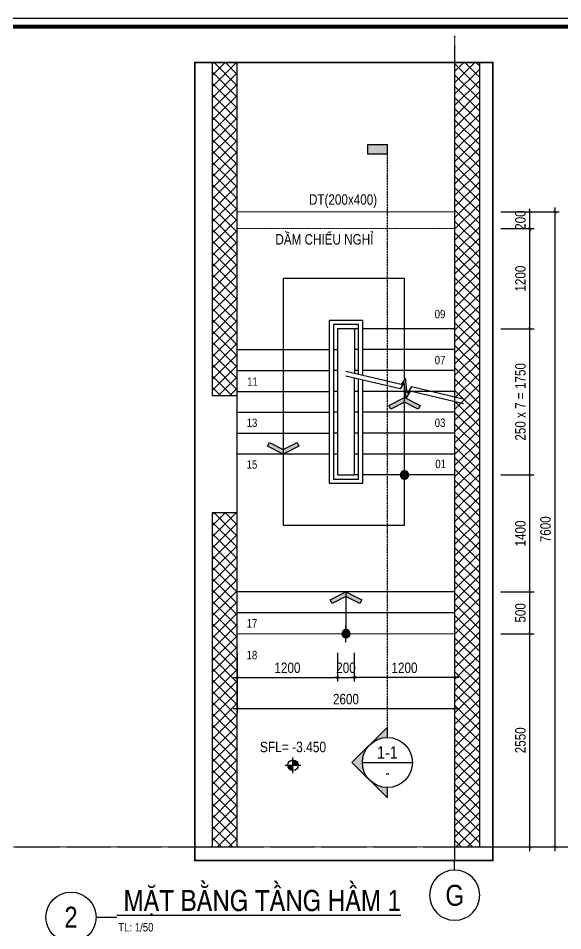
# Model space of a CAD drawing. Header units: millimetres. Extents: x 379264 to 1158416, y -283062 to 356890.
# Drawn here: x 869910 to 876423, y -13122 to -2202 of the extents above; entities that cross this region are included whole.
import ezdxf
from ezdxf.enums import TextEntityAlignment as Align

# ---------------------------------------------------------------- set-up
doc = ezdxf.new("R2010")
doc.units = ezdxf.units.MM
for name, pattern in [('BLOCK A - CHI TIET THANG 1$0$HIDDEN', [0.375, 0.25, -0.125]), ('BLOCK C - CHI TIET THANG 6$0$$0$HIDDEN', [0.375, 0.25, -0.125]), ('CENTER', [2, 1.25, -0.25, 0.25, -0.25]), ('HIDDEN', [9.525, 6.35, -3.175])]:
    doc.linetypes.add(name, pattern=pattern)
doc.layers.add("'S_General_Hidden_1 Thin", color=1, linetype='HIDDEN', lineweight=18)
doc.layers.add('S_Concrete_Cont_2 Normal', color=2, linetype='Continuous', lineweight=13)
for name, color, linetype in [('01PM. TEXT A', 3, 'Continuous'), ('02PM. TEXT B', 4, 'Continuous'), ('03PM. TEXT C', 1, 'Continuous'), ('04PM. THIN', 7, 'Continuous'), ('05PM. FRAME', 4, 'Continuous'), ('07PM. WACO', 6, 'Continuous'), ('11PM. DIM', 2, 'Continuous'), ('12PM. GRID', 8, 'CENTER'), ('13PM. HATCH', 8, 'Continuous'), ('BLOCK A - CHI TIET THANG 1$0$Ky hieu Truc', 1, 'Continuous'), ('BLOCK C - CHI TIET THANG 6$0$Number Step', 94, 'Continuous'), ('mb tang 1 TWA$0$Staircase', 30, 'Continuous')]:
    doc.layers.add(name, color=color, linetype=linetype)
doc.styles.add('[PMDC2013]STYLE', font='arial.ttf', dxfattribs={"width": 0.8})
doc.styles.add('BLOCK A - CHI TIET THANG 1$0$VNI-HelveC', font='VHELVCN_0.TTF')
doc.styles.add('BLOCK C - CHI TIET THANG 6$0$$0$Title Block Bold', font='VHELVEB_0.TTF')
doc.styles.add('BLOCK C - CHI TIET THANG 6$0$VNI-HelveC', font='VHELVCN_0.TTF')
doc.styles.add('BLOCK C - CHI TIET THANG 6$0$VNI-HelveCB', font='VHELVCB_0.TTF')
doc.dimstyles.new('BLOCK A - CHI TIET THANG 1$0$Dim 50 (A1-A2)', dxfattribs={"dimscale": 50, "dimtxt": 2.5, "dimasz": 0.7, "dimexe": 1, "dimexo": 1, "dimgap": 1, "dimtad": 1, "dimdec": 0, "dimzin": 12, "dimdsep": 46, "dimtxsty": '[PMDC2013]STYLE', "dimblk": 'ARCHTICK', "dimcen": 0, "dimdle": 1, "dimclrd": 2, "dimclre": 2, "dimclrt": 4, "dimadec": 0, "dimazin": 0, "dimtfac": 1, "dimtdec": 0, "dimtix": 1, "dimtmove": 2, "dimatfit": 3, "dimldrblk": 'ARCHTICK', "dimfxl": 1, "dimtolj": 1, "dimtzin": 0, "dimarcsym": 0})

# ---------------------------------------------------------------- blocks, each defined once
blk = doc.blocks.new('CHG_XX_Khung ten')
blk.add_lwpolyline([(15, 579), (826, 579), (826, 15), (15, 15)], close=True)
at = {"color": 4, "linetype": 'Continuous', "const_width": 1}
blk.add_lwpolyline([(17, 577), (824, 577), (824, 17), (17, 17)], close=True, dxfattribs=at)
blk = doc.blocks.new('BLOCK A - CHI TIET THANG 1$0$13123123213')
at = {"linetype": 'ByBlock'}
h = blk.add_hatch(color=0, dxfattribs=at)
h.paths.add_polyline_path([(0, 1), (0, 0), (1, 0, 0.414214)])
h.paths.add_polyline_path([(0, 0), (-1, 0, 0.414214), (0, -1)])
at = {"color": 0, "linetype": 'ByBlock'}
for p, q in [((-1.5, 0), (1.5, 0)), ((0, -1.5), (0, 1.5))]:
    blk.add_line(p, q, dxfattribs=at)
blk.add_circle((0, 0), 1, dxfattribs=at)
at = {"color": 0, "linetype": 'ByBlock', "lineweight": -2, "style": 'BLOCK A - CHI TIET THANG 1$0$VNI-HelveC'}
for tag, p in [('TEXT1', (0, 10.5)), ('TEXT2', (0, 7)), ('TEXT3', (0, 3.5))]:
    blk.add_attdef(tag, text='', height=2, dxfattribs=at).set_placement(p, align=Align.MIDDLE_CENTER)
blk = doc.blocks.new('BLOCK C - CHI TIET THANG 6$0$HTT-Title')
at = {"lineweight": -2}
blk.add_line((6, 0), (11, 0), dxfattribs=at)
at = {"linetype": 'ByBlock', "lineweight": -2}
blk.add_circle((0, 0), 6, dxfattribs=at)
at = {"linetype": 'ByBlock', "lineweight": -2, "style": 'BLOCK C - CHI TIET THANG 6$0$VNI-HelveCB'}
blk.add_attdef('DWG.NAME', text='', height=5, dxfattribs=at).set_placement((11, 0), align=Align.BOTTOM_LEFT)
blk.add_attdef('NUMBER', text='', height=5, dxfattribs=at).set_placement((0, 0), align=Align.MIDDLE_CENTER)
at = {"linetype": 'ByBlock', "lineweight": -2, "style": 'BLOCK C - CHI TIET THANG 6$0$VNI-HelveC'}
blk.add_attdef('SCALE', text='', height=2, dxfattribs=at).set_placement((11.32, -1.41), align=Align.TOP_LEFT)
blk = doc.blocks.new('MB Ham 1$0$Arrow 60')
at = {"linetype": 'ByBlock', "lineweight": -2}
h = blk.add_hatch(color=0, dxfattribs=at)
h.paths.add_polyline_path([(1.88, 0.94), (1.65, 1.38), (0, 0.56), (-1.65, 1.38), (-1.88, 0.94), (0, 0)], flags=17)
h.paths.add_polyline_path([(1.65, 1.38), (1.88, 0.94), (0, 0), (-1.88, 0.94), (-1.65, 1.38), (0, 0.56)])
blk.add_hatch(color=0, dxfattribs=at).paths.add_polyline_path([(1.65, 1.38), (1.88, 0.94), (0, 0), (-1.88, 0.94), (-1.65, 1.38), (0, 0.56)])
at = {"color": 0, "linetype": 'ByBlock', "lineweight": -2}
blk.add_lwpolyline([(1.65, 1.38), (1.88, 0.94), (0, 0), (-1.88, 0.94), (-1.65, 1.38), (0, 0.56)], close=True, dxfattribs=at)
blk = doc.blocks.new('MB Ham 1$0$Dot')
at = {"linetype": 'ByBlock', "lineweight": -2}
h = blk.add_hatch(color=0, dxfattribs=at)
edge = h.paths.add_edge_path()
edge.add_arc((0, 0), 0.5, 0, 360)
at = {"color": 0, "linetype": 'ByBlock', "lineweight": -2}
blk.add_line((0, -1), (0, 1), dxfattribs=at)
blk.add_circle((0, 0), 0.5, dxfattribs=at)
blk = doc.blocks.new('BLOCK C - CHI TIET THANG 6$0$Number Step')
at = {"color": 0, "linetype": 'ByBlock', "lineweight": -2, "style": 'BLOCK C - CHI TIET THANG 6$0$VNI-HelveCB'}
blk.add_attdef('TEXT', text='', height=2, dxfattribs=at).set_placement((0, 0), align=Align.MIDDLE)
blk = doc.blocks.new('_ArchTick')
at = {"color": 0, "linetype": 'ByBlock', "const_width": 0.15}
blk.add_lwpolyline([(-0.5, -0.5), (0.5, 0.5)], dxfattribs=at)
blk = doc.blocks.new('*D870')
at = {"layer": '11PM. DIM', "lineweight": -2, "transparency": 16777216}
for p, q in [((875681, -9568), (876081, -9568)), ((875681, -12118), (876081, -12118))]:
    blk.add_line(p, q, dxfattribs=at)
at = {"layer": '11PM. DIM', "color": 2, "lineweight": -2, "transparency": 16777216}
blk.add_line((876031, -12168), (876031, -9518), dxfattribs=at)
at = {"layer": 'Defpoints', "color": 0, "transparency": 16777216}
for p in [(875631, -9568), (876031, -9568), (875631, -12118)]:
    blk.add_point(p, dxfattribs=at)
at = {"layer": '11PM. DIM', "color": 2, "lineweight": -2, "transparency": 16777216, "xscale": 35, "yscale": 35, "zscale": 35}
for p, rotation in [((876031, -9568), 90), ((876031, -12118), 270)]:
    blk.add_blockref('_ArchTick', p, dxfattribs=dict(at, rotation=rotation))
at = {"layer": '11PM. DIM', "color": 4, "transparency": 16777216, "insert": (875917, -10843), "char_height": 125, "attachment_point": 5, "rotation": 90, "style": '[PMDC2013]STYLE'}
blk.add_mtext('\\A1;2550', dxfattribs=at)
blk = doc.blocks.new('*D871')
at = {"layer": '11PM. DIM', "color": 2, "lineweight": -2, "transparency": 16777216}
blk.add_line((876331, -12168), (876331, -4468), dxfattribs=at)
at = {"layer": '11PM. DIM', "lineweight": -2, "transparency": 16777216}
for p, q in [((875681, -4518), (876381, -4518)), ((875681, -12118), (876381, -12118))]:
    blk.add_line(p, q, dxfattribs=at)
at = {"layer": 'Defpoints', "color": 0, "transparency": 16777216}
for p in [(875631, -4518), (876331, -4518), (875631, -12118)]:
    blk.add_point(p, dxfattribs=at)
at = {"layer": '11PM. DIM', "color": 2, "lineweight": -2, "transparency": 16777216, "xscale": 35, "yscale": 35, "zscale": 35}
for p, rotation in [((876331, -4518), 90), ((876331, -12118), 270)]:
    blk.add_blockref('_ArchTick', p, dxfattribs=dict(at, rotation=rotation))
at = {"layer": '11PM. DIM', "color": 4, "transparency": 16777216, "insert": (876217, -8318), "char_height": 125, "attachment_point": 5, "rotation": 90, "style": '[PMDC2013]STYLE'}
blk.add_mtext('\\A1;7600', dxfattribs=at)
blk = doc.blocks.new('*D872')
at = {"layer": '11PM. DIM', "color": 2, "lineweight": -2, "transparency": 16777216}
blk.add_line((876031, -7718), (876031, -5868), dxfattribs=at)
at = {"layer": '11PM. DIM', "lineweight": -2, "transparency": 16777216}
for p, q in [((875681, -5918), (876081, -5918)), ((875681, -7668), (876081, -7668))]:
    blk.add_line(p, q, dxfattribs=at)
at = {"layer": 'Defpoints', "color": 0, "transparency": 16777216}
for p in [(875631, -5918), (876031, -5918), (875631, -7668)]:
    blk.add_point(p, dxfattribs=at)
at = {"layer": '11PM. DIM', "color": 2, "lineweight": -2, "transparency": 16777216, "xscale": 35, "yscale": 35, "zscale": 35}
for p, rotation in [((876031, -5918), 90), ((876031, -7668), 270)]:
    blk.add_blockref('_ArchTick', p, dxfattribs=dict(at, rotation=rotation))
at = {"layer": '11PM. DIM', "color": 4, "transparency": 16777216, "insert": (875917, -6793), "char_height": 125, "attachment_point": 5, "rotation": 90, "style": '[PMDC2013]STYLE'}
blk.add_mtext('\\A1;250 x 7 = 1750', dxfattribs=at)
blk = doc.blocks.new('*D873')
at = {"layer": '11PM. DIM', "color": 2, "lineweight": -2, "transparency": 16777216}
blk.add_line((876031, -5968), (876031, -4668), dxfattribs=at)
at = {"layer": '11PM. DIM', "lineweight": -2, "transparency": 16777216}
for p, q in [((875681, -4718), (876081, -4718)), ((875681, -5918), (876081, -5918))]:
    blk.add_line(p, q, dxfattribs=at)
at = {"layer": 'Defpoints', "color": 0, "transparency": 16777216}
for p in [(875631, -4718), (876031, -4718), (875631, -5918)]:
    blk.add_point(p, dxfattribs=at)
at = {"layer": '11PM. DIM', "color": 2, "lineweight": -2, "transparency": 16777216, "xscale": 35, "yscale": 35, "zscale": 35}
for p, rotation in [((876031, -4718), 90), ((876031, -5918), 270)]:
    blk.add_blockref('_ArchTick', p, dxfattribs=dict(at, rotation=rotation))
at = {"layer": '11PM. DIM', "color": 4, "transparency": 16777216, "insert": (875917, -5318), "char_height": 125, "attachment_point": 5, "rotation": 90, "style": '[PMDC2013]STYLE'}
blk.add_mtext('\\A1;1200', dxfattribs=at)
blk = doc.blocks.new('*D874')
at = {"layer": '11PM. DIM', "lineweight": -2, "transparency": 16777216}
for p, q in [((875681, -4518), (876081, -4518)), ((875681, -4718), (876081, -4718))]:
    blk.add_line(p, q, dxfattribs=at)
at = {"layer": '11PM. DIM', "color": 2, "lineweight": -2, "transparency": 16777216}
for p, q in [((876031, -4518), (876031, -4483)), ((876031, -4718), (876031, -4518)), ((876031, -4718), (876031, -4753))]:
    blk.add_line(p, q, dxfattribs=at)
at = {"layer": 'Defpoints', "color": 0, "transparency": 16777216}
for p in [(875631, -4518), (876031, -4518), (875631, -4718)]:
    blk.add_point(p, dxfattribs=at)
at = {"layer": '11PM. DIM', "color": 2, "lineweight": -2, "transparency": 16777216, "xscale": 35, "yscale": 35, "zscale": 35}
for p, rotation in [((876031, -4518), 270), ((876031, -4718), 90)]:
    blk.add_blockref('_ArchTick', p, dxfattribs=dict(at, rotation=rotation))
at = {"layer": '11PM. DIM', "color": 4, "transparency": 16777216, "insert": (875917, -4618), "char_height": 125, "attachment_point": 5, "rotation": 90, "style": '[PMDC2013]STYLE'}
blk.add_mtext('\\A1;200', dxfattribs=at)
blk = doc.blocks.new('*D875')
at = {"layer": '11PM. DIM', "color": 2, "lineweight": -2, "transparency": 16777216}
blk.add_line((876031, -9118), (876031, -7618), dxfattribs=at)
at = {"layer": '11PM. DIM', "lineweight": -2, "transparency": 16777216}
for p, q in [((875681, -7668), (876081, -7668)), ((875681, -9068), (876081, -9068))]:
    blk.add_line(p, q, dxfattribs=at)
at = {"layer": 'Defpoints', "color": 0, "transparency": 16777216}
for p in [(875631, -7668), (876031, -7668), (875631, -9068)]:
    blk.add_point(p, dxfattribs=at)
at = {"layer": '11PM. DIM', "color": 2, "lineweight": -2, "transparency": 16777216, "xscale": 35, "yscale": 35, "zscale": 35}
for p, rotation in [((876031, -7668), 90), ((876031, -9068), 270)]:
    blk.add_blockref('_ArchTick', p, dxfattribs=dict(at, rotation=rotation))
at = {"layer": '11PM. DIM', "color": 4, "transparency": 16777216, "insert": (875917, -8368), "char_height": 125, "attachment_point": 5, "rotation": 90, "style": '[PMDC2013]STYLE'}
blk.add_mtext('\\A1;1400', dxfattribs=at)
blk = doc.blocks.new('*D876')
at = {"layer": '11PM. DIM', "color": 2, "lineweight": -2, "transparency": 16777216}
blk.add_line((876031, -9618), (876031, -9018), dxfattribs=at)
at = {"layer": '11PM. DIM', "lineweight": -2, "transparency": 16777216}
for p, q in [((875681, -9068), (876081, -9068)), ((875681, -9568), (876081, -9568))]:
    blk.add_line(p, q, dxfattribs=at)
at = {"layer": 'Defpoints', "color": 0, "transparency": 16777216}
for p in [(875631, -9068), (876031, -9068), (875631, -9568)]:
    blk.add_point(p, dxfattribs=at)
at = {"layer": '11PM. DIM', "color": 2, "lineweight": -2, "transparency": 16777216, "xscale": 35, "yscale": 35, "zscale": 35}
for p, rotation in [((876031, -9068), 90), ((876031, -9568), 270)]:
    blk.add_blockref('_ArchTick', p, dxfattribs=dict(at, rotation=rotation))
at = {"layer": '11PM. DIM', "color": 4, "transparency": 16777216, "insert": (875917, -9318), "char_height": 125, "attachment_point": 5, "rotation": 90, "style": '[PMDC2013]STYLE'}
blk.add_mtext('\\A1;500', dxfattribs=at)
blk = doc.blocks.new('*D881')
at = {"layer": '11PM. DIM', "lineweight": -2, "transparency": 16777216}
for p, q in [((873930, -9797), (873930, -10140)), ((875130, -9797), (875130, -10140))]:
    blk.add_line(p, q, dxfattribs=at)
at = {"layer": '11PM. DIM', "color": 2, "lineweight": -2, "transparency": 16777216}
blk.add_line((875180, -10090), (873880, -10090), dxfattribs=at)
at = {"layer": 'Defpoints', "color": 0, "transparency": 16777216}
for p in [(873930, -9747), (875130, -9747), (873930, -10090)]:
    blk.add_point(p, dxfattribs=at)
at = {"layer": '11PM. DIM', "color": 2, "lineweight": -2, "transparency": 16777216, "xscale": 35, "yscale": 35, "zscale": 35, "rotation": 180}
blk.add_blockref('_ArchTick', (873930, -10090), dxfattribs=at)
at = {"layer": '11PM. DIM', "color": 2, "lineweight": -2, "transparency": 16777216, "xscale": 35, "yscale": 35, "zscale": 35}
blk.add_blockref('_ArchTick', (875130, -10090), dxfattribs=at)
at = {"layer": '11PM. DIM', "color": 4, "transparency": 16777216, "insert": (874530, -9976), "char_height": 125, "attachment_point": 5, "style": '[PMDC2013]STYLE'}
blk.add_mtext('\\A1;1200', dxfattribs=at)
blk = doc.blocks.new('*D882')
at = {"layer": '11PM. DIM', "lineweight": -2, "transparency": 16777216}
for p, q in [((873730, -9797), (873730, -10140)), ((873930, -9797), (873930, -10140))]:
    blk.add_line(p, q, dxfattribs=at)
at = {"layer": '11PM. DIM', "color": 2, "lineweight": -2, "transparency": 16777216}
for p, q in [((873730, -10090), (873695, -10090)), ((873730, -10090), (873930, -10090)), ((873930, -10090), (873965, -10090))]:
    blk.add_line(p, q, dxfattribs=at)
at = {"layer": 'Defpoints', "color": 0, "transparency": 16777216}
for p in [(873730, -9747), (873930, -9747), (873930, -10090)]:
    blk.add_point(p, dxfattribs=at)
at = {"layer": '11PM. DIM', "color": 2, "lineweight": -2, "transparency": 16777216, "xscale": 35, "yscale": 35, "zscale": 35}
blk.add_blockref('_ArchTick', (873730, -10090), dxfattribs=at)
at = {"layer": '11PM. DIM', "color": 2, "lineweight": -2, "transparency": 16777216, "xscale": 35, "yscale": 35, "zscale": 35, "rotation": 180}
blk.add_blockref('_ArchTick', (873930, -10090), dxfattribs=at)
at = {"layer": '11PM. DIM', "color": 4, "transparency": 16777216, "insert": (873830, -9976), "char_height": 125, "attachment_point": 5, "style": '[PMDC2013]STYLE'}
blk.add_mtext('\\A1;200', dxfattribs=at)
blk = doc.blocks.new('*D883')
at = {"layer": '11PM. DIM', "lineweight": -2, "transparency": 16777216}
for p, q in [((872530, -9797), (872530, -10140)), ((873730, -9797), (873730, -10140))]:
    blk.add_line(p, q, dxfattribs=at)
at = {"layer": '11PM. DIM', "color": 2, "lineweight": -2, "transparency": 16777216}
blk.add_line((872480, -10090), (873780, -10090), dxfattribs=at)
at = {"layer": 'Defpoints', "color": 0, "transparency": 16777216}
for p in [(872530, -9747), (873730, -9747), (873730, -10090)]:
    blk.add_point(p, dxfattribs=at)
at = {"layer": '11PM. DIM', "color": 2, "lineweight": -2, "transparency": 16777216, "xscale": 35, "yscale": 35, "zscale": 35, "rotation": 180}
blk.add_blockref('_ArchTick', (872530, -10090), dxfattribs=at)
at = {"layer": '11PM. DIM', "color": 2, "lineweight": -2, "transparency": 16777216, "xscale": 35, "yscale": 35, "zscale": 35}
blk.add_blockref('_ArchTick', (873730, -10090), dxfattribs=at)
at = {"layer": '11PM. DIM', "color": 4, "transparency": 16777216, "insert": (873130, -9976), "char_height": 125, "attachment_point": 5, "style": '[PMDC2013]STYLE'}
blk.add_mtext('\\A1;1200', dxfattribs=at)
blk = doc.blocks.new('*D884')
at = {"layer": '11PM. DIM', "lineweight": -2, "transparency": 16777216}
for p, q in [((872530, -9797), (872530, -10515)), ((875130, -9797), (875130, -10515))]:
    blk.add_line(p, q, dxfattribs=at)
at = {"layer": '11PM. DIM', "color": 2, "lineweight": -2, "transparency": 16777216}
blk.add_line((875180, -10465), (872480, -10465), dxfattribs=at)
at = {"layer": 'Defpoints', "color": 0, "transparency": 16777216}
for p in [(872530, -9747), (875130, -9747), (872530, -10465)]:
    blk.add_point(p, dxfattribs=at)
at = {"layer": '11PM. DIM', "color": 2, "lineweight": -2, "transparency": 16777216, "xscale": 35, "yscale": 35, "zscale": 35, "rotation": 180}
blk.add_blockref('_ArchTick', (872530, -10465), dxfattribs=at)
at = {"layer": '11PM. DIM', "color": 2, "lineweight": -2, "transparency": 16777216, "xscale": 35, "yscale": 35, "zscale": 35}
blk.add_blockref('_ArchTick', (875130, -10465), dxfattribs=at)
at = {"layer": '11PM. DIM', "color": 4, "transparency": 16777216, "insert": (873830, -10351), "char_height": 125, "attachment_point": 5, "style": '[PMDC2013]STYLE'}
blk.add_mtext('\\A1;2600', dxfattribs=at)
blk = doc.blocks.new('BLOCK A - CHI TIET THANG 1$0$HTT-Grid')
at = {"layer": '05PM. FRAME', "linetype": 'ByBlock', "lineweight": -2}
blk.add_line((0, -2.5), (0, 0), dxfattribs=at)
blk.add_circle((0, -8.5), 6, dxfattribs=at)
at = {"layer": '03PM. TEXT C', "linetype": 'ByBlock', "lineweight": -2, "style": '[PMDC2013]STYLE', "width": 0.8}
blk.add_attdef('GRID', text='', height=5, dxfattribs=at).set_placement((0, -8.5), align=Align.MIDDLE)
blk = doc.blocks.new('GR')
at = {"layer": '13PM. HATCH'}
h = blk.add_hatch(dxfattribs=at)
h.set_pattern_fill('ANSI37', color=256, scale=30, angle=90, style=0)
h.set_pattern_definition([(135, (-2650, 10200), (-67.3519, -67.3519), []), (225, (-2650, 10200), (67.3519, -67.3519), [])])
h.paths.add_polyline_path([(-2900, 5400), (-2600, 5400), (-2600, 9385), (-2900, 9385)])
h.paths.add_polyline_path([(-2600, 4000), (-2900, 4000), (-2900, 0), (-2600, 0)])
at = {"layer": '07PM. WACO'}
for p, q in [((-2900, 5400), (-2600, 5400)), ((-2900, 4000), (-2600, 4000))]:
    blk.add_line(p, q, dxfattribs=at)
for points in [[(-2900, 9385), (-2900, 5400)], [(-2600, 5400), (-2600, 9385)], [(-2900, 4000), (-2900, 0), (-2600, 0), (-2600, 4000)]]:
    blk.add_lwpolyline(points, dxfattribs=at)
at = {"layer": 'mb tang 1 TWA$0$Staircase'}
blk.add_line((-2600, 3979), (-2600, 5400), dxfattribs=at)
at = {"layer": 'BLOCK A - CHI TIET THANG 1$0$Ky hieu Truc'}
ref = blk.add_blockref('BLOCK A - CHI TIET THANG 1$0$HTT-Grid', (0, -154), dxfattribs=dict(at, xscale=-50, yscale=50, zscale=50))
ref.add_attrib('GRID', 'G', dxfattribs={"layer": '0', "linetype": 'ByBlock', "lineweight": -2, "height": 250, "style": 'BLOCK A - CHI TIET THANG 1$0$VNI-HelveC'}).set_placement((1, -580), align=Align.MIDDLE)
blk = doc.blocks.new('*U795')
blk.add_hatch(color=256).paths.add_polyline_path([(-480, 14784), (-480, 14570), (0, 14570), (0, 14784)])
h = blk.add_hatch(color=256)
edge = h.paths.add_edge_path()
edge.add_line((0, 600), (0, 849))
edge.add_line((0, 849), (-849, 0))
edge.add_line((-849, 0), (0, -849))
edge.add_line((0, -849), (0, -600))
edge.add_arc((0, 0), 600, 90, 270, ccw=False)
at = {"linetype": 'BLOCK C - CHI TIET THANG 6$0$$0$HIDDEN', "ltscale": 10}
blk.add_line((0, 600), (0, 14784), dxfattribs=at)
blk.add_line((-600, 0), (600, 0))
blk.add_lwpolyline([(-480, 14784), (-480, 14570), (0, 14570), (0, 14784)], close=True)
blk.add_lwpolyline([(0, 600), (0, 849), (-849, 0), (0, -849), (0, -600, -1)], format="xyb", close=True)
blk.add_circle((0, 0), 600)
at = {"style": 'BLOCK C - CHI TIET THANG 6$0$$0$Title Block Bold', "flags": 8}
blk.add_attdef('VIEWNUMBER', text='', height=300, dxfattribs=at).set_placement((0, 0), align=Align.BOTTOM_CENTER)
blk.add_attdef('DRAWINGREFERENCE', text='', height=250, dxfattribs=at).set_placement((0, -120), align=Align.TOP_CENTER)

msp = doc.modelspace()

# ---------------------------------------------------------------- block references
at = {"layer": '04PM. THIN', "xscale": 50, "yscale": 50, "zscale": 50}
msp.add_blockref('CHG_XX_Khung ten', (862079.92, -31152.33), dxfattribs=at)

# ---------------------------------------------------------------- next in the draw order: hatches: boundary and pattern name
at = {"layer": '13PM. HATCH'}
h = msp.add_hatch(dxfattribs=at)
h.set_pattern_fill('ANSI37', color=256, scale=30, angle=90, style=0)
h.set_pattern_definition([(135, (875380.15, -1917.99), (-67.3519, -67.3519), []), (225, (875380.15, -1917.99), (67.3519, -67.3519), [])])
h.paths.add_polyline_path([(875430.15, -2733.42), (875130.15, -2733.42), (875130.15, -12117.99), (875430.15, -12117.99)])

# ---------------------------------------------------------------- next in the draw order: linework, layer by layer
at = {"layer": "'S_General_Hidden_1 Thin", "ltscale": 0.5}
msp.add_line((875130.15, -4717.98), (872530.15, -4717.98), dxfattribs=at)
at = {"linetype": 'BLOCK A - CHI TIET THANG 1$0$HIDDEN', "ltscale": 10, "const_width": 20}
msp.add_lwpolyline([(872022.17, -12279.73), (872022.17, -2733.42), (875588.47, -2733.42), (875588.47, -12279.73)], close=True, dxfattribs=at)
at = {"layer": '07PM. WACO'}
msp.add_lwpolyline([(875130.15, -2733.42), (875130.15, -12117.99), (875430.15, -12117.99), (875430.15, -2733.42)], dxfattribs=at)
at = {"layer": '12PM. GRID', "ltscale": 3}
for p, q in [((875130.15, -2412.69), (875130.15, -12279.73)), ((865231.65, -12117.99), (876582.73, -12117.99))]:
    msp.add_line(p, q, dxfattribs=at)
at = {"layer": '13PM. HATCH'}
for p, q in [((873930.15, -5917.98), (873930.15, -6453.36)), ((872530.15, -6417.98), (873630.15, -6417.98)), ((872530.15, -6667.98), (873630.15, -6667.98)), ((872530.15, -6917.98), (873630.15, -6917.98)), ((872530.15, -7167.98), (873630.15, -7167.98))]:
    msp.add_line(p, q, dxfattribs=at)
for points in [[(874530.15, -6517.68), (874530.15, -5317.98), (873080.15, -5317.98), (873080.15, -8267.98), (874530.15, -8267.98), (874530.15, -6588.91)], [(874030.15, -6476.96), (874030.15, -5817.98), (873630.15, -5817.98), (873630.15, -7767.98), (874030.15, -7767.98)], [(873980.15, -6465.16), (873980.15, -5867.98), (873680.15, -5867.98), (873680.15, -7717.98), (873980.1, -7717.98)], [(873930.15, -5917.98), (873730.15, -5917.98), (873730.15, -7667.98), (873930.15, -7667.98), (873930.15, -6509.24)], [(873980.15, -5917.98), (873930.15, -5917.98)], [(875130.15, -5917.98), (874030.15, -5917.98)], [(873630.15, -7417.98), (872530.15, -7417.98), (872530.15, -6167.98), (873630.15, -6167.98)], [(873680.15, -6167.98), (873730.15, -6167.98), (873730.15, -7417.98), (873680.15, -7417.98)], [(873980.15, -6167.98), (873930.15, -6167.98)], [(875130.15, -6167.98), (874030.15, -6167.98)], [(873730.15, -6417.98), (873680.15, -6417.98)], [(875248.03, -6764.42), (874612.49, -6614.42), (874562.36, -6690.8), (874540.97, -6509.32), (874490.84, -6585.7), (873830.15, -6429.76)], [(873980.15, -6417.98), (873930.15, -6417.98)], [(875130.15, -6417.98), (874030.15, -6417.98)], [(875234.02, -6817), (874598.48, -6666.99), (874548.35, -6743.37), (874526.96, -6561.89), (874476.83, -6638.28), (873830.15, -6485.64)], [(873980.15, -7717.98), (873980.15, -6521.04)], [(874030.15, -7767.98), (874030.15, -6532.84)], [(873730.15, -6667.98), (873680.15, -6667.98)], [(873980.15, -6667.98), (873930.15, -6667.98)], [(875130.15, -6667.98), (874030.15, -6667.98)], [(873730.15, -6917.98), (873680.15, -6917.98)], [(873980.15, -6917.98), (873930.15, -6917.98)], [(875130.15, -6917.98), (874030.15, -6917.98)], [(873730.15, -7167.98), (873680.15, -7167.98)], [(873980.15, -7167.98), (873930.15, -7167.98)], [(875130.15, -7167.98), (874030.15, -7167.98)], [(873980.15, -7417.98), (873930.15, -7417.98)], [(875130.15, -7417.98), (874030.15, -7417.98)], [(873980.15, -7667.98), (873930.15, -7667.98)], [(873980.15, -7667.98), (873930.15, -7667.98)], [(875130.15, -7667.98), (874030.15, -7667.98)], [(875130.15, -7667.98), (874030.15, -7667.98)], [(875130.15, -9067.98), (872530.15, -9067.98)], [(873830.15, -9067.98), (873830.15, -9567.98)], [(875130.15, -9317.98), (872530.15, -9317.98)]]:
    msp.add_lwpolyline(points, dxfattribs=at)
at = {"layer": 'S_Concrete_Cont_2 Normal', "ltscale": 7}
msp.add_line((872530.15, -4517.98), (875130.15, -4517.98), dxfattribs=at)
msp.add_lwpolyline([(875130.15, -9567.98), (872530.15, -9567.98)], dxfattribs=at)

# ---------------------------------------------------------------- next in the draw order: block references
at = {"layer": '01PM. TEXT A'}
ref = msp.add_blockref('BLOCK C - CHI TIET THANG 6$0$HTT-Title', (870541.2, -12959.81), dxfattribs=dict(at, xscale=50, yscale=50, zscale=50))
ref.add_attrib('NUMBER', '2', dxfattribs={"layer": '0', "color": 0, "linetype": 'ByBlock', "lineweight": -2, "height": 250, "style": 'BLOCK C - CHI TIET THANG 6$0$VNI-HelveCB'}).set_placement((870541.2, -12959.81), align=Align.MIDDLE_CENTER)
ref.add_attrib('DWG.NAME', '%%u MAËT BAÈNG TAÀNG HAÀM 1', dxfattribs={"layer": '0', "color": 3, "linetype": 'ByBlock', "lineweight": -2, "height": 250, "style": 'BLOCK C - CHI TIET THANG 6$0$VNI-HelveCB'}).set_placement((871091.2, -12959.81), align=Align.BOTTOM_LEFT)
ref.add_attrib('SCALE', 'TL: 1/50', dxfattribs={"layer": '0', "color": 0, "linetype": 'ByBlock', "lineweight": -2, "height": 100, "style": 'BLOCK C - CHI TIET THANG 6$0$VNI-HelveC'}).set_placement((871106.97, -13030.49), align=Align.TOP_LEFT)
at = {"layer": '02PM. TEXT B'}
ref = msp.add_blockref('BLOCK A - CHI TIET THANG 1$0$13123123213', (873196.31, -11141.29), dxfattribs=dict(at, xscale=62.5, yscale=62.5, zscale=62.5))
ref.add_attrib('TEXT3', 'SFL= -3.450', dxfattribs={"layer": '0', "color": 0, "linetype": 'ByBlock', "lineweight": -2, "height": 125, "style": 'BLOCK A - CHI TIET THANG 1$0$VNI-HelveC'}).set_placement((873196.31, -10922.54), align=Align.MIDDLE_CENTER)
at = {"layer": '07PM. WACO'}
ref = msp.add_blockref('*U795', (874325.87, -11109.02), dxfattribs=dict(at, xscale=0.5, yscale=0.5, zscale=0.5))
ref.add_attrib('VIEWNUMBER', '1-1', dxfattribs={"layer": '0', "height": 150, "style": 'BLOCK C - CHI TIET THANG 6$0$VNI-HelveCB'}).set_placement((874325.87, -11109.02), align=Align.BOTTOM_CENTER)
ref.add_attrib('DRAWINGREFERENCE', '-', dxfattribs={"layer": '0', "height": 125, "style": 'BLOCK C - CHI TIET THANG 6$0$VNI-HelveCB'}).set_placement((874325.87, -11169.01), align=Align.TOP_CENTER)
at = {"layer": '11PM. DIM'}
msp.add_blockref('GR', (875130.15, -12117.99), dxfattribs=at)
at = {"layer": '13PM. HATCH', "xscale": 100.0000000000002, "yscale": 100.0000000000002, "zscale": 100.0000000000002, "rotation": 180}
for p in [(874530.15, -6741.76), (873830.15, -9067.98)]:
    msp.add_blockref('MB Ham 1$0$Arrow 60', p, dxfattribs=at)
at = {"layer": '13PM. HATCH', "zscale": 100}
for name, p, xscale, yscale in [('MB Ham 1$0$Arrow 60', (873080.15, -7419.2), 100, 100), ('MB Ham 1$0$Dot', (874530.15, -7667.98), -100.0000000000003, 100.0000000000003), ('MB Ham 1$0$Dot', (873830.15, -9567.98), -100.0000000000003, 100.0000000000003)]:
    msp.add_blockref(name, p, dxfattribs=dict(at, xscale=xscale, yscale=yscale))
at = {"layer": 'BLOCK C - CHI TIET THANG 6$0$Number Step'}
ref = msp.add_blockref('BLOCK C - CHI TIET THANG 6$0$Number Step', (874955.15, -5742.98), dxfattribs=dict(at, xscale=50, yscale=50, zscale=50, rotation=90))
ref.add_attrib('TEXT', '09', dxfattribs={"layer": '0', "color": 0, "linetype": 'ByBlock', "lineweight": -2, "height": 100, "style": 'BLOCK C - CHI TIET THANG 6$0$VNI-HelveCB'}).set_placement((874955.01, -5742.85), align=Align.MIDDLE)
ref = msp.add_blockref('BLOCK C - CHI TIET THANG 6$0$Number Step', (874955.15, -6292.98), dxfattribs=dict(at, xscale=50, yscale=50, zscale=50, rotation=90))
ref.add_attrib('TEXT', '07', dxfattribs={"layer": '0', "color": 0, "linetype": 'ByBlock', "lineweight": -2, "height": 100, "style": 'BLOCK C - CHI TIET THANG 6$0$VNI-HelveCB'}).set_placement((874955.41, -6293.25), align=Align.MIDDLE)
ref = msp.add_blockref('BLOCK C - CHI TIET THANG 6$0$Number Step', (872705.15, -6542.98), dxfattribs=dict(at, xscale=50, yscale=50, zscale=50, rotation=90))
ref.add_attrib('TEXT', '11', dxfattribs={"layer": '0', "color": 0, "linetype": 'ByBlock', "lineweight": -2, "height": 100, "style": 'BLOCK C - CHI TIET THANG 6$0$VNI-HelveCB'}).set_placement((872712.35, -6550.18), align=Align.MIDDLE)
ref = msp.add_blockref('BLOCK C - CHI TIET THANG 6$0$Number Step', (872705.15, -7042.98), dxfattribs=dict(at, xscale=50, yscale=50, zscale=50, rotation=90))
ref.add_attrib('TEXT', '13', dxfattribs={"layer": '0', "color": 0, "linetype": 'ByBlock', "lineweight": -2, "height": 100, "style": 'BLOCK C - CHI TIET THANG 6$0$VNI-HelveCB'}).set_placement((872705.81, -7043.65), align=Align.MIDDLE)
ref = msp.add_blockref('BLOCK C - CHI TIET THANG 6$0$Number Step', (874955.15, -7042.98), dxfattribs=dict(at, xscale=-50, yscale=50, zscale=50, rotation=90))
ref.add_attrib('TEXT', '03', dxfattribs={"layer": '0', "color": 0, "linetype": 'ByBlock', "lineweight": -2, "height": 100, "style": 'BLOCK C - CHI TIET THANG 6$0$VNI-HelveCB'}).set_placement((874955.55, -7042.58), align=Align.MIDDLE)
ref = msp.add_blockref('BLOCK C - CHI TIET THANG 6$0$Number Step', (872705.15, -7542.98), dxfattribs=dict(at, xscale=50, yscale=50, zscale=50, rotation=90))
ref.add_attrib('TEXT', '15', dxfattribs={"layer": '0', "color": 0, "linetype": 'ByBlock', "lineweight": -2, "height": 100, "style": 'BLOCK C - CHI TIET THANG 6$0$VNI-HelveCB'}).set_placement((872705.41, -7543.25), align=Align.MIDDLE)
ref = msp.add_blockref('BLOCK C - CHI TIET THANG 6$0$Number Step', (874955.15, -7542.98), dxfattribs=dict(at, xscale=-50, yscale=50, zscale=50, rotation=90))
ref.add_attrib('TEXT', '01', dxfattribs={"layer": '0', "color": 0, "linetype": 'ByBlock', "lineweight": -2, "height": 100, "style": 'BLOCK C - CHI TIET THANG 6$0$VNI-HelveCB'}).set_placement((874962.08, -7536.05), align=Align.MIDDLE)
ref = msp.add_blockref('BLOCK C - CHI TIET THANG 6$0$Number Step', (872705.15, -9442.98), dxfattribs=dict(at, xscale=50, yscale=50, zscale=50, rotation=90))
ref.add_attrib('TEXT', '17', dxfattribs={"layer": '0', "color": 0, "linetype": 'ByBlock', "lineweight": -2, "height": 100, "style": 'BLOCK C - CHI TIET THANG 6$0$VNI-HelveCB'}).set_placement((872705.68, -9443.51), align=Align.MIDDLE)
ref = msp.add_blockref('BLOCK C - CHI TIET THANG 6$0$Number Step', (872705.15, -9822.71), dxfattribs=dict(at, xscale=50, yscale=50, zscale=50, rotation=90))
ref.add_attrib('TEXT', '18', dxfattribs={"layer": '0', "color": 0, "linetype": 'ByBlock', "lineweight": -2, "height": 100, "style": 'BLOCK C - CHI TIET THANG 6$0$VNI-HelveCB'}).set_placement((872705.28, -9822.84), align=Align.MIDDLE)

# ---------------------------------------------------------------- next in the draw order: texts
at = {"layer": '01PM. TEXT A', "style": '[PMDC2013]STYLE', "width": 0.8}
for s, p in [('DT(200x400)', (873387.54, -4434.25)), ('DẦM CHIẾU NGHỈ', (872986.09, -4910.69))]:
    msp.add_text(s, height=125, dxfattribs=at).set_placement(p)

# ---------------------------------------------------------------- next in the draw order: dimensions: what is measured, and where the dimension line sits
at = {"layer": '11PM. DIM'}
for base, p1, p2, angle, picture, middle in [((876331.17, -4517.98), (875631.17, -12117.98), (875631.17, -4517.98), 90, '*D871', (876217.35, -8317.98)), ((876031.17, -4517.98), (875631.17, -4717.98), (875631.17, -4517.98), 90, '*D874', (875917.35, -4617.98)), ((876031.17, -4717.98), (875631.17, -5917.98), (875631.17, -4717.98), 90, '*D873', (875917.35, -5317.98)), ((876031.17, -7667.98), (875631.17, -9067.98), (875631.17, -7667.98), 90, '*D875', (875917.35, -8367.98)), ((876031.17, -9067.98), (875631.17, -9567.98), (875631.17, -9067.98), 90, '*D876', (875917.35, -9317.98)), ((876031.17, -9567.98), (875631.17, -12117.99), (875631.17, -9567.98), 90, '*D870', (875917.35, -10842.98)), ((872530.04, -10464.59), (875130.04, -9746.83), (872530.04, -9746.83), 180, '*D884', (873830.04, -10350.77)), ((873930.15, -10089.59), (875130.15, -9746.83), (873930.15, -9746.83), 180, '*D881', (874530.15, -9975.77))]:
    dim = msp.add_linear_dim(base=base, p1=p1, p2=p2, angle=angle, dimstyle='BLOCK A - CHI TIET THANG 1$0$Dim 50 (A1-A2)', override={"dimclre": 256}, dxfattribs=at)
    dim.commit()
    dim.dimension.update_dxf_attribs({"geometry": picture, "text_midpoint": middle})
dim = msp.add_linear_dim(base=(876031.17, -5917.98), p1=(875631.17, -7667.98), p2=(875631.17, -5917.98), angle=90, text='250 x 7 = <>', dimstyle='BLOCK A - CHI TIET THANG 1$0$Dim 50 (A1-A2)', override={"dimclre": 256}, dxfattribs=at)
dim.commit()
dim.dimension.update_dxf_attribs({"geometry": '*D872', "text_midpoint": (875917.35, -6792.98)})
for base, p1, p2, picture, middle in [((873730.15, -10089.59), (872530.15, -9746.83), (873730.15, -9746.83), '*D883', (873130.15, -9975.77)), ((873930.15, -10089.59), (873730.15, -9746.83), (873930.15, -9746.83), '*D882', (873830.15, -9975.77))]:
    dim = msp.add_linear_dim(base=base, p1=p1, p2=p2, dimstyle='BLOCK A - CHI TIET THANG 1$0$Dim 50 (A1-A2)', override={"dimclre": 256}, dxfattribs=at)
    dim.commit()
    dim.dimension.update_dxf_attribs({"geometry": picture, "text_midpoint": middle})

doc.saveas('drawing.dxf')
